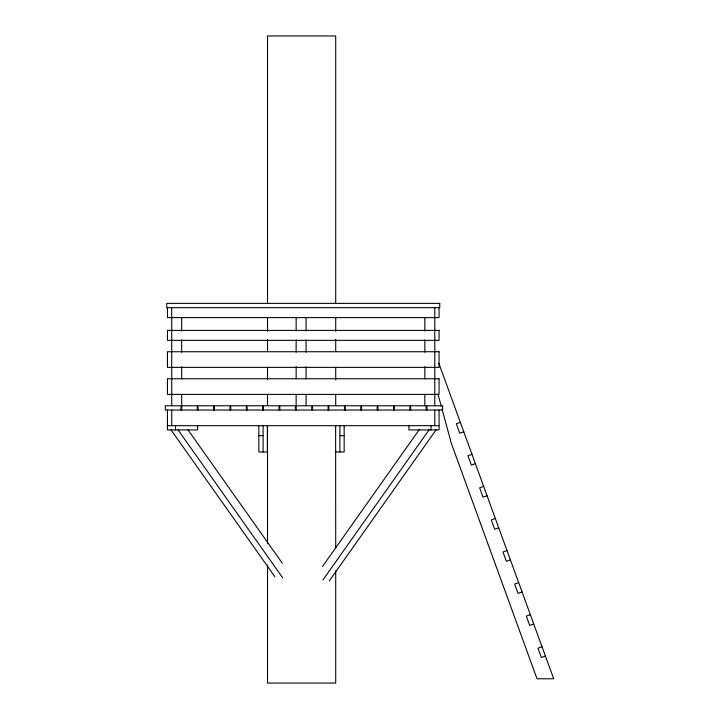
<?xml version="1.0" encoding="UTF-8"?>
<svg xmlns="http://www.w3.org/2000/svg" width="719" height="719" viewBox="0 0 719 719"><rect width="100%" height="100%" fill="white"/><g stroke="black" fill="none" stroke-linecap="round" stroke-linejoin="round"><path stroke-width="1.08" d="M322.463 566.527L419.474 429.333M322.894 579.999L429.351 429.432M329.284 580.907L436.397 429.432M460.349 422.377L456.34 423.842L459.747 433.189L463.755 431.733M471.97 454.309L467.961 455.765L471.367 465.121L475.376 463.656M483.644 486.377L479.636 487.833L483.042 497.189L487.051 495.724M495.31 518.444L491.302 519.9L494.708 529.256L498.716 527.791M506.985 550.511L502.976 551.967L506.383 561.323L510.391 559.867M518.66 582.579L514.651 584.035L518.057 593.391L522.066 591.935M530.334 614.646L526.317 616.102L529.723 625.458L533.732 624.002M542 646.714L537.992 648.179L541.398 657.526L545.406 656.07M181.682 405.768L197.321 405.768L197.321 410.037M296.147 405.768L311.785 405.768L311.785 410.037M167.455 425.675L439.048 425.675M258.849 435.633L263.109 435.633M339.898 435.633L344.158 435.633M335.629 451.981L344.158 451.981L344.158 425.675M188.001 429.845L282.414 563.372M178.114 429.944L282.648 577.77M171.077 429.944L274.964 576.854M438.869 363.365L553.675 678.781L537.03 678.781L451.433 443.623L442.086 409.291M437.997 394.273L441.205 406.073M439.048 307.66L439.048 317.609L167.455 317.609L167.455 307.66M439.048 410.037L439.048 429.944L408.886 429.944L408.886 425.675M434.788 307.66L434.788 405.642M434.788 410.037L434.788 425.675M431.005 425.675L431.005 429.944M426.96 410.037L426.96 405.768L442.607 405.768L442.607 410.037L165.325 410.037L165.325 405.768L180.963 405.768L180.963 410.037M426.25 410.037L426.25 405.768L410.612 405.768L410.612 410.037M424.83 317.681L424.83 331.037M424.83 339.943L424.83 352.193M424.83 366.672L424.83 378.913M424.83 394.506L424.83 405.642M409.902 410.037L409.902 405.768L394.255 405.768L394.255 410.037M393.545 410.037L393.545 405.768L377.906 405.768L377.906 410.037M377.196 410.037L377.196 405.768L361.558 405.768L361.558 410.037M360.839 410.037L360.839 405.768L345.201 405.768L345.201 410.037M344.491 410.037L344.491 405.768L328.853 405.768L328.853 410.037M339.898 425.675L339.898 451.981M335.71 303.328L335.71 35.95L267.513 35.95L267.513 303.328M335.71 317.933L335.71 331.414M335.71 339.278L335.71 351.636M335.71 367.364L335.71 379.722M335.71 394.327L335.71 405.561M335.629 425.675L335.71 548.238M335.71 570.706L335.71 683.05L267.513 683.05L267.513 565.089M328.143 410.037L328.143 405.768L312.495 405.768L312.495 410.037M306.096 317.681L306.096 331.037M306.096 339.943L306.096 352.193M306.096 366.672L306.096 378.913M306.096 394.506L306.096 405.642M296.147 317.681L296.147 331.037M296.147 339.943L296.147 352.193M296.147 366.672L296.147 378.913M296.147 394.506L296.147 410.091M295.437 410.037L295.437 405.768L279.79 405.768L279.79 410.037M279.08 410.037L279.08 405.768L263.442 405.768L263.442 410.037M267.513 317.933L267.513 331.414M267.513 339.278L267.513 351.636M267.513 367.364L267.513 379.722M267.513 394.327L267.513 405.561M267.513 425.783L267.513 543.744M267.378 425.675L267.378 451.981L258.849 451.981L258.849 425.675M263.109 425.675L263.109 451.981M262.732 410.037L262.732 405.768L247.084 405.768L247.084 410.037M246.374 410.037L246.374 405.768L230.736 405.768L230.736 410.037M230.026 410.037L230.026 405.768L214.379 405.768L214.379 410.037M213.669 410.037L213.669 405.768L198.031 405.768L198.031 410.037M197.626 425.675L197.626 429.944L167.455 429.944L167.455 410.037M181.682 317.681L181.682 331.037M181.682 339.943L181.682 352.193M181.682 366.672L181.682 378.913M181.682 394.506L181.682 410.091M175.499 425.675L175.499 429.944M171.724 307.66L171.724 405.642M171.724 410.037L171.724 425.675M439.758 303.391L166.745 303.391L166.745 307.66L439.758 307.66L439.758 303.391M439.048 330.407L167.455 330.407L167.455 340.366L439.048 340.366L439.048 330.407M439.048 351.735L167.455 351.735L167.455 367.382L439.048 367.382L439.048 351.735M439.048 378.751L167.455 378.751L167.455 394.398L439.048 394.398L439.048 378.751"/></g></svg>
